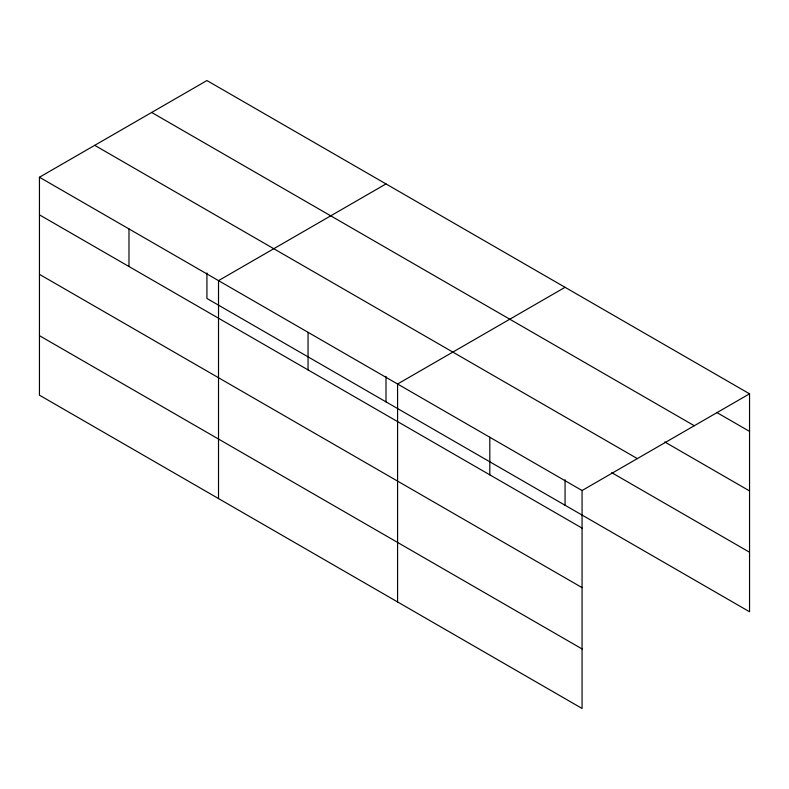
<?xml version="1.0" encoding="UTF-8"?>
<svg xmlns="http://www.w3.org/2000/svg" width="789" height="789" viewBox="0 0 789 789"><rect width="100%" height="100%" fill="white"/><g stroke="black" fill="none" stroke-linecap="round" stroke-linejoin="round"><path stroke-width="1.18" d="M582.065 587.618L582.065 490.521L39.45 177.239L39.45 395.181L582.065 708.453L582.065 587.618L39.45 274.345M206.935 272.974L206.935 298.479L749.55 611.761L749.55 393.819L206.935 80.547L39.45 177.239M385.999 183.926L218.514 280.628L218.514 498.559M565.062 287.304L397.577 384.006L397.577 601.938M582.065 490.521L749.55 393.819M716.678 412.43L749.55 431.405M151.666 112.452L694.281 425.725M664.732 441.948L749.55 490.926M94.719 145.334L637.334 458.606M611.712 472.66L749.55 552.241M39.45 214.835L582.065 528.107M39.45 335.67L582.065 648.943M565.062 479.742L565.062 505.246M489.821 437.264L489.821 474.85M385.999 376.353L385.999 401.867M308.045 332.317L308.045 369.903M128.982 228.928L128.982 266.524"/></g></svg>
